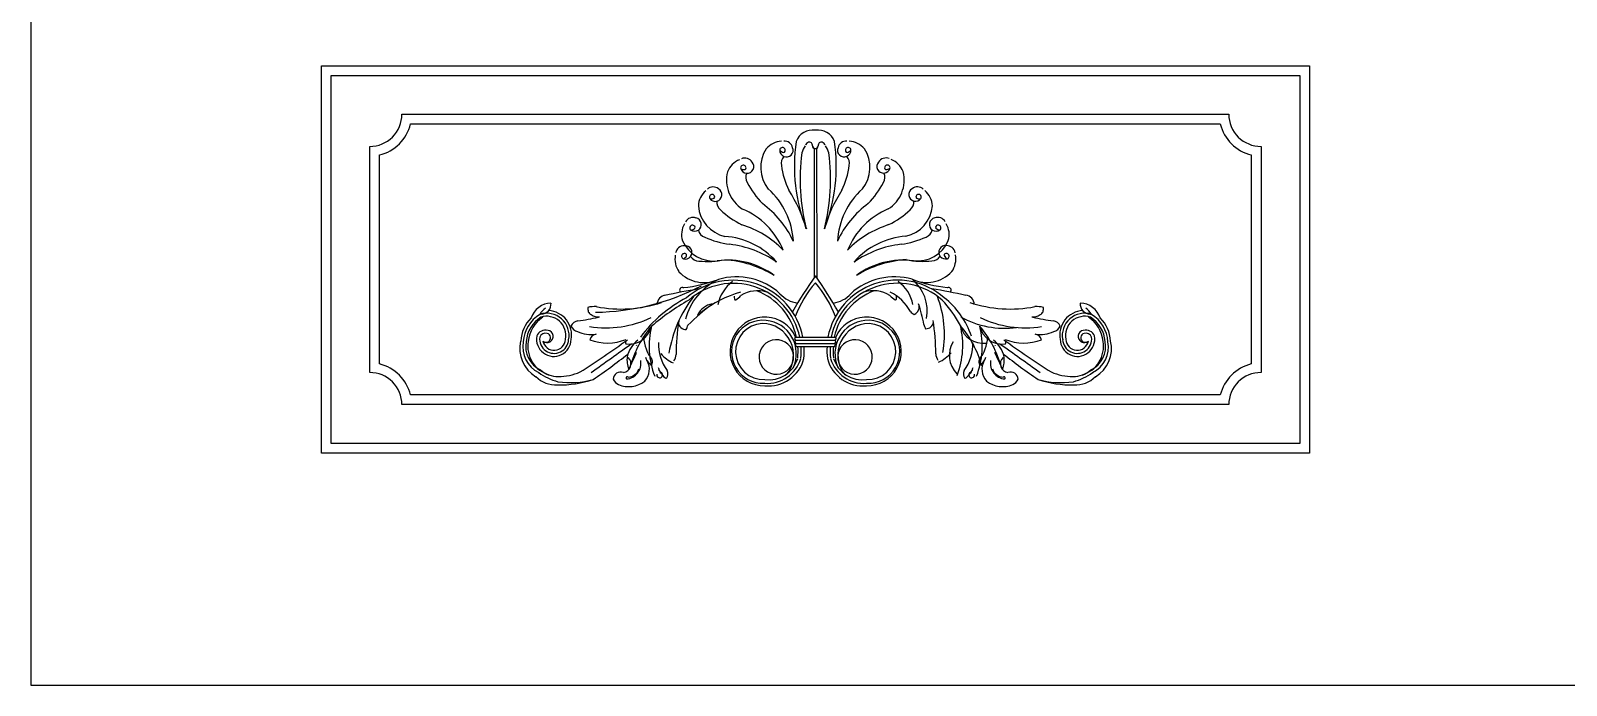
# Model space of a CAD drawing. Extents: x 391 to 4074, y 4249 to 5891.
# Drawn here: x 391 to 1184, y 4249 to 4587 of the extents above; entities that cross this region are included whole.
import ezdxf

# ---------------------------------------------------------------- set-up
doc = ezdxf.new("R2010")
doc.units = 0
doc.header["$LTSCALE"] = 0.85
doc.header["$MEASUREMENT"] = 0
doc.layers.get('0').update_dxf_attribs({"color": 3, "linetype": 'CONTINUOUS'})
for name, color, linetype in [('2', 2, 'CONTINUOUS'), ('3', 3, 'CONTINUOUS'), ('4', 4, 'CONTINUOUS'), ('7', 7, 'CONTINUOUS')]:
    doc.layers.add(name, color=color, linetype=linetype)

msp = doc.modelspace()

# ---------------------------------------------------------------- linework, layer by layer
at = {"color": 3}
for p, q in [((795.59, 4526.23), (795.59, 4459.44)), ((796.93, 4526.24), (796.99, 4459.44)), ((704.02, 4424.62), (703.71, 4424.32)), ((786.08, 4428.77), (806.49, 4428.77)), ((786.28, 4427.16), (806.3, 4427.16)), ((786.47, 4425.55), (806.1, 4425.55)), ((786.67, 4423.94), (805.91, 4423.94)), ((888.84, 4424.62), (889.15, 4424.32))]:
    msp.add_line(p, q, dxfattribs=at)
for centre, radius, start, end in [((794.77, 4526.84), 8.92, 80.43464, 160.23052), ((797.75, 4526.84), 8.92, 19.82211, 99.61799), ((785.67, 4516.42), 17.64, 146.84409, 219.08358), ((779.35, 4518.85), 11.11, 93.04502, 139.455), ((779.3, 4525.28), 1.41, 342.97859, 173.81648), ((781.35, 4525.33), 3.46, 178.31682, 22.22272), ((780.24, 4525.66), 4.42, 12.84404, 93.92707), ((874, 4517.15), 88.54, 171.74791, 201.49448), ((801.19, 4520.94), 12.22, 146.91969, 165.93216), ((793.97, 4526.6), 3.12, 115.13365, 155.82664), ((793.12, 4527.84), 1.66, 350.15795, 106.64875), ((796.2, 4527.59), 1.44, 181.21293, 269.13151), ((796.31, 4527.59), 1.44, 181.26556, 267.8259), ((796.2, 4527.59), 1.44, 272.22673, 358.78707), ((796.31, 4527.59), 1.44, 270.92112, 358.8397), ((799.39, 4527.84), 1.66, 73.40388, 189.89468), ((798.54, 4526.61), 3.12, 24.22599, 64.91898), ((718.49, 4517.08), 88.58, 338.56113, 8.29407), ((791.34, 4520.93), 12.22, 14.12047, 33.13294), ((811.17, 4525.35), 3.46, 157.82991, 1.73581), ((812.28, 4525.67), 4.42, 86.12556, 167.20859), ((813.22, 4525.3), 1.41, 6.23615, 197.07404), ((813.17, 4518.87), 11.11, 40.59763, 87.00761), ((806.85, 4516.43), 17.64, 320.96905, 33.20854), ((761.26, 4510.15), 11.11, 112.04502, 158.455), ((761.04, 4516.93), 3.46, 197.31682, 41.22272), ((759.88, 4516.88), 4.42, 31.84404, 112.92707), ((780.53, 4527.51), 3.36, 218.19065, 258.85413), ((783.44, 4518.65), 4.87, 134.30315, 194.17518), ((779.9, 4524.97), 0.759, 268.7316, 351.93044), ((889.51, 4510.08), 101.13, 172.1426, 194.53431), ((703.02, 4510), 101.13, 345.51832, 7.91004), ((812.62, 4524.99), 0.759, 188.12219, 271.32103), ((809.08, 4518.66), 4.87, 345.87745, 45.74948), ((811.99, 4527.52), 3.36, 281.1985, 321.86198), ((831.49, 4516.97), 3.46, 138.82991, 342.73581), ((832.65, 4516.91), 4.42, 67.12556, 148.20859), ((833.41, 4516.25), 1.41, 347.23615, 178.07404), ((831.28, 4510.19), 11.11, 21.59763, 68.00761), ((768.03, 4509.92), 17.64, 165.84409, 238.08358), ((759.11, 4516.22), 1.41, 1.97859, 192.81648), ((759.55, 4518.73), 3.36, 237.19065, 277.85413), ((759.78, 4516.12), 0.759, 287.7316, 10.93044), ((765.19, 4511.3), 4.87, 153.30315, 213.17518), ((822.85, 4523.85), 44.59, 188.24149, 205.50675), ((769.67, 4523.82), 44.59, 334.54588, 351.81114), ((827.34, 4511.33), 4.87, 326.87745, 26.74948), ((832.75, 4516.16), 0.759, 169.12219, 252.32103), ((832.97, 4518.76), 3.36, 262.1985, 302.86198), ((824.51, 4509.94), 17.64, 301.96905, 14.20854), ((746.98, 4496.04), 11.11, 131.04502, 177.455), ((743.49, 4501.95), 4.42, 50.84404, 131.92707), ((742.98, 4501.07), 1.41, 20.97859, 211.81648), ((744.57, 4502.38), 3.46, 216.31682, 60.22272), ((800.76, 4529.04), 44.59, 207.24149, 224.50675), ((745.81, 4476.18), 39.16, 3.20354, 48.05207), ((721.4, 4465.01), 72.92, 15.67098, 32.92996), ((871.17, 4465.08), 72.92, 147.12267, 164.38165), ((846.75, 4476.23), 39.16, 132.00057, 176.8491), ((791.75, 4529.04), 44.59, 315.54588, 332.81114), ((847.97, 4502.43), 3.46, 119.82991, 323.73581), ((849.05, 4502), 4.42, 48.12556, 129.20859), ((849.56, 4501.12), 1.41, 328.23615, 159.07404), ((845.56, 4496.08), 11.11, 2.59763, 49.00761), ((753.46, 4498.02), 17.64, 184.84409, 257.08358), ((742.58, 4503.59), 3.36, 256.19065, 296.85413), ((743.64, 4501.2), 0.759, 306.7316, 29.93044), ((750.33, 4498.4), 4.87, 172.30315, 232.17518), ((778.19, 4526.76), 44.59, 226.24149, 243.50675), ((743.44, 4458.89), 39.16, 22.20354, 67.05207), ((738.93, 4456.87), 50.75, 25.06029, 53.71699), ((853.65, 4456.93), 50.75, 126.33565, 154.99234), ((849.14, 4458.94), 39.16, 113.00057, 157.8491), ((814.33, 4526.78), 44.59, 296.54588, 313.81114), ((839.08, 4498.06), 17.64, 282.96905, 355.20854), ((842.21, 4498.44), 4.87, 307.87745, 7.74948), ((848.9, 4501.25), 0.759, 150.12219, 233.32103), ((849.96, 4503.64), 3.36, 243.1985, 283.86198), ((738.32, 4481.72), 11.11, 150.04502, 196.455), ((733.1, 4486.17), 4.42, 69.84404, 150.92707), ((732.9, 4485.18), 1.41, 39.97859, 230.81648), ((733.98, 4486.93), 3.46, 235.31682, 79.22272), ((733.49, 4485.52), 0.759, 325.7316, 48.93044), ((743.22, 4438.39), 50.75, 44.06029, 72.71699), ((849.38, 4438.44), 50.75, 107.33565, 135.99234), ((858.58, 4486.99), 3.46, 100.82991, 304.73581), ((859.46, 4486.23), 4.42, 29.12556, 110.20859), ((859.07, 4485.57), 0.759, 131.12219, 214.32103), ((859.65, 4485.24), 1.41, 309.23615, 140.07404), ((854.23, 4481.78), 11.11, 343.59763, 30.00761), ((743.8, 4485.71), 17.64, 203.84409, 276.08358), ((731.7, 4487.43), 3.36, 275.19065, 315.85413), ((740.72, 4485.05), 4.87, 191.30315, 251.17518), ((757.83, 4520.93), 44.59, 245.24149, 262.50675), ((746.82, 4441.77), 39.16, 41.20354, 86.05207), ((845.77, 4441.81), 39.16, 94.00057, 138.8491), ((834.7, 4520.97), 44.59, 277.54588, 294.81114), ((848.75, 4485.75), 17.64, 263.96905, 336.20854), ((851.83, 4485.1), 4.87, 288.87745, 348.74948), ((860.85, 4487.49), 3.36, 224.1985, 264.86198), ((734.91, 4469.04), 11.11, 169.04502, 215.455), ((728.52, 4471.55), 4.42, 88.84404, 169.92707), ((728.66, 4470.54), 1.41, 58.97859, 249.81648), ((729.11, 4472.55), 3.46, 254.31682, 98.22272), ((726.8, 4472.28), 3.36, 294.19065, 334.85413), ((729.1, 4471.05), 0.759, 344.7316, 67.93044), ((736.1, 4472.96), 4.87, 210.30315, 270.17518), ((745.61, 4423.04), 54.07, 55.44171, 83.20177), ((847, 4423.08), 54.07, 96.85086, 124.61093), ((856.47, 4473.02), 4.87, 269.87745, 329.74948), ((863.46, 4472.61), 3.46, 81.82991, 285.73581), ((863.46, 4471.11), 0.759, 112.12219, 195.32103), ((865.77, 4472.34), 3.36, 205.1985, 245.86198), ((863.91, 4470.61), 1.41, 290.23615, 121.07404), ((864.04, 4471.61), 4.42, 10.12556, 91.20859), ((857.66, 4469.1), 11.11, 324.59763, 11.00761), ((738.8, 4474.59), 17.64, 222.84409, 295.08358), ((740.59, 4512.46), 44.59, 264.24149, 281.50675), ((751.12, 4428.23), 40.3, 53.56616, 97.76278), ((745.29, 4411.16), 57.76, 58.98239, 85.83593), ((847.34, 4411.21), 57.76, 94.2167, 121.07024), ((841.49, 4428.28), 40.3, 82.28985, 126.48647), ((851.94, 4512.51), 44.59, 258.54588, 275.81114), ((853.77, 4474.64), 17.64, 244.96905, 317.20854), ((853.77, 4474.64), 17.64, 244.96905, 317.20854), ((681.56, 4563), 121.35, 270.59954, 297.42551), ((727.48, 4453.11), 1.27, 54.57086, 229.64454), ((721.62, 4522.81), 68.76, 275.49611, 291.0059), ((760.19, 4429.7), 32.09, 115.70346, 164.90773), ((753.97, 4421.56), 36.61, 11.36315, 131.25669), ((753.97, 4421.56), 35, 11.89318, 131.25899), ((764.66, 4442.02), 19.01, 125.70516, 169.31743), ((755.5, 4426.41), 33.5, 47.76485, 105.97666), ((990.84, 4323.34), 238, 144.8267, 150.13481), ((839.62, 4419.18), 57.39, 139.02218, 159.32814), ((601.74, 4323.34), 238, 29.86519, 35.1733), ((752.96, 4419.18), 57.39, 20.67186, 40.97782), ((838.64, 4421.59), 36.61, 48.79594, 168.69892), ((838.64, 4421.59), 35, 48.79364, 168.17187), ((837.11, 4426.44), 33.5, 74.07597, 132.28779), ((837.11, 4426.44), 33.5, 74.07597, 132.28779), ((827.94, 4442.05), 19.01, 10.7352, 54.34747), ((832.65, 4442.28), 21.33, 349.57346, 50.17155), ((870.9, 4522.88), 68.76, 249.04673, 264.55652), ((865.11, 4453.17), 1.27, 310.40809, 125.48177), ((660.16, 4435.19), 11.17, 91.7054, 161.85875), ((654.68, 4445.87), 5.18, 269.7796, 5.41817), ((695.98, 4509.24), 65.94, 258.84883, 288.50591), ((761.35, 4387.99), 68.74, 117.29279, 143.55625), ((793.41, 4338.34), 126.11, 119.71707, 130.3826), ((719.62, 4445.44), 5.05, 98.42879, 177.55649), ((773.98, 4210.98), 245.6, 98.86147, 103.03224), ((784.7, 4410.18), 64.81, 142.44678, 170.82328), ((774, 4395.29), 59.01, 106.09517, 128.20393), ((757.37, 4449.57), 3.02, 171.70499, 198.92086), ((754.98, 4448.48), 0.485, 166.62246, 290.11158), ((748.27, 4459.35), 13.25, 301.29414, 316.43485), ((766.49, 4436.73), 16.01, 72.6912, 122.60384), ((753.97, 4421.56), 33.39, 12.47549, 69.00044), ((789.05, 4460.91), 14.69, 221.31645, 262.33012), ((789.05, 4460.91), 14.69, 221.31645, 262.33012), ((803.53, 4460.91), 14.69, 277.65682, 318.73618), ((803.53, 4460.91), 14.69, 277.65682, 318.73618), ((838.64, 4421.59), 33.39, 111.0522, 167.59284), ((826.11, 4436.76), 16.01, 57.44879, 107.36144), ((844.31, 4459.39), 13.25, 223.61778, 238.75849), ((824.06, 4430.34), 24.26, 28.77203, 63.33206), ((837.61, 4448.52), 0.485, 249.94105, 13.43018), ((835.22, 4449.61), 3.02, 341.13177, 8.34764), ((818.83, 4211), 245.6, 77.0204, 81.19116), ((808.81, 4430.18), 54.12, 350.12174, 21.18953), ((817.97, 4406.58), 60.18, 27.95468, 43.40021), ((836.74, 4415.93), 42.19, 18.35664, 51.92747), ((873.23, 4445.44), 5.05, 2.44351, 81.57121), ((896.88, 4509.24), 65.94, 251.49409, 281.15117), ((938.18, 4445.87), 5.18, 174.58183, 270.2204), ((932.7, 4435.19), 11.17, 18.14125, 88.2946), ((662.95, 4425.45), 18.82, 135.38231, 175.9872), ((663.47, 4425.23), 17.96, 121.69048, 176.23516), ((663.92, 4424.91), 17.02, 123.50608, 174.37175), ((664.98, 4424.91), 17.02, 123.50608, 174.37175), ((663.31, 4434.92), 10.83, 125.20726, 148.91082), ((657.68, 4429.63), 11.48, 348.73466, 108.51926), ((657.53, 4429.57), 10, 348.8695, 107.51408), ((657.86, 4429.89), 12.61, 349.17275, 86.67431), ((647.5, 4617.34), 182.08, 278.27339, 281.66218), ((685.21, 4443.56), 6.36, 174.85828, 194.97822), ((682.59, 4428.38), 16.18, 87.73255, 103.25892), ((681.46, 4442.82), 2.56, 200.73545, 249.30898), ((688.16, 4488.37), 54.76, 261.19755, 295.29111), ((684.08, 4444.97), 5.75, 232.18332, 277.08042), ((862.96, 4296.42), 191.68, 128.74077, 133.71399), ((744.66, 4435.98), 10.08, 99.40009, 155.47422), ((733.93, 4444.38), 4.49, 290.25941, 322.70821), ((769.95, 4421.35), 17.72, 85.97042, 270.5676), ((770.52, 4422.19), 16.85, 22.92447, 87.70735), ((822.34, 4422.19), 16.85, 92.29265, 157.07553), ((822.91, 4421.35), 17.72, 269.4324, 94.02958), ((848.89, 4444.74), 4.49, 217.34442, 249.79322), ((845.62, 4444.42), 4.26, 293.87091, 21.40367), ((770, 4419.74), 83.79, 10.72194, 18.24467), ((893.82, 4479.44), 46.09, 240.71874, 277.90704), ((904.7, 4488.37), 54.76, 244.70889, 278.80245), ((908.78, 4444.97), 5.75, 262.91958, 307.81668), ((945.35, 4617.34), 182.08, 258.33782, 261.72661), ((910.27, 4428.38), 16.18, 76.74108, 92.26745), ((911.4, 4442.82), 2.56, 290.69102, 339.26455), ((907.65, 4443.56), 6.36, 345.02178, 5.14172), ((935, 4429.89), 12.61, 93.32569, 190.82725), ((935.18, 4429.63), 11.48, 71.48074, 191.26534), ((935.33, 4429.57), 10, 72.48592, 191.1305), ((929.55, 4434.92), 10.83, 31.08918, 54.79274), ((927.88, 4424.91), 17.02, 5.62825, 56.49392), ((928.94, 4424.91), 17.02, 5.62825, 56.49392), ((929.39, 4425.23), 17.96, 3.76484, 58.30952), ((929.91, 4425.45), 18.82, 4.0128, 44.61769), ((657.01, 4427.6), 4.84, 74.4987, 158.60115), ((657.01, 4427.6), 3.23, 74.4987, 158.60115), ((657.75, 4429.13), 3.18, 229.34233, 79.92955), ((657.25, 4428.45), 2.35, 227.84819, 74.4987), ((674.62, 4432.2), 5.04, 100.42713, 152.62353), ((674.7, 4436.41), 4.93, 202.5286, 256.56316), ((680.59, 4447.89), 17.73, 246.62588, 277.65242), ((700.09, 4437.15), 11.94, 261.89519, 346.71406), ((751.8, 4399.78), 52.92, 139.2989, 164.92147), ((753.89, 4424.18), 43.41, 166.37223, 200.97541), ((824.84, 4420.41), 100.43, 170.46845, 180.37264), ((729.43, 4436.63), 3.87, 184.41132, 273.51728), ((723.89, 4436.21), 6.72, 329.20341, 349.33069), ((769.31, 4421.21), 16.3, 84.17487, 272.83906), ((769.61, 4421.35), 14.49, 92.99741, 272.01458), ((768.81, 4419.63), 16.19, 320.69541, 89.85408), ((769.12, 4420.18), 17.35, 335.88362, 83.88865), ((823.74, 4420.18), 17.35, 96.11135, 204.11638), ((823.74, 4420.18), 17.35, 96.11135, 204.11638), ((824.05, 4419.63), 16.19, 90.14592, 219.30459), ((824.05, 4419.63), 16.19, 90.14592, 219.30459), ((823.54, 4421.21), 16.3, 267.16094, 95.82513), ((823.25, 4421.35), 14.49, 267.98542, 87.00259), ((858.94, 4436.58), 6.72, 190.72194, 210.84922), ((853.4, 4437), 3.87, 266.53535, 355.64131), ((758.01, 4420.69), 100.43, 359.67999, 9.58418), ((828.95, 4424.52), 43.41, 339.07723, 13.6804), ((882.74, 4437.54), 11.94, 193.33857, 278.15744), ((831.07, 4400.13), 52.92, 15.13116, 40.75374), ((838.97, 4424.18), 43.41, 339.02459, 13.62777), ((892.77, 4437.15), 11.94, 193.28594, 278.10481), ((841.06, 4399.78), 52.92, 15.07853, 40.7011), ((912.27, 4447.89), 17.73, 262.34758, 293.37412), ((918.24, 4432.2), 5.04, 27.37647, 79.57287), ((918.16, 4436.41), 4.93, 283.43684, 337.4714), ((935.11, 4429.13), 3.18, 100.07045, 310.65767), ((935.61, 4428.45), 2.35, 105.5013, 312.15181), ((935.85, 4427.6), 4.84, 21.39885, 105.5013), ((935.85, 4427.6), 3.23, 21.39885, 105.5013), ((660.47, 4422.82), 16.77, 166.39939, 239.66315), ((659.91, 4423.63), 14.63, 169.0739, 243.97973), ((660.56, 4424.12), 13.8, 169.70104, 244.28529), ((663.36, 4424.06), 15.53, 170.64634, 253.38204), ((661.3, 4427.75), 8.94, 169.55636, 359.53377), ((661.45, 4427.88), 7.5, 173.06098, 357.45689), ((661.45, 4427.88), 5.89, 191.3975, 356.66219), ((460.4, 4750.68), 401.91, 302.2515, 306.45907), ((683.66, 4426.37), 3.97, 96.89405, 164.2705), ((689.05, 4451.46), 25.72, 249.00085, 291.76475), ((3110.93, 1034.3), 4159.85, 125.39571, 125.75047), ((700.41, 4426.01), 2.12, 149.07934, 198.70262), ((712.89, 4415.96), 13.94, 126.11886, 168.77823), ((730.13, 4430.72), 22.69, 184.86105, 216.53282), ((739.53, 4425.36), 24.18, 178.38291, 215.10092), ((776.14, 4418.48), 8.93, 284.38003, 284.01253), ((786.34, 4427.98), 0.826, 108.06693, 274.06951), ((786.57, 4426.37), 0.826, 108.06693, 274.06951), ((786.73, 4424.76), 0.826, 108.06693, 274.06951), ((753.97, 4421.56), 33.39, 353.95706, 4.09488), ((753.97, 4421.56), 35, 353.95706, 3.90627), ((753.97, 4421.56), 36.61, 353.95706, 3.73428), ((838.88, 4421.56), 36.61, 176.26572, 186.04294), ((838.88, 4421.56), 35, 176.09373, 186.04294), ((838.88, 4421.56), 33.39, 175.90512, 186.04294), ((805.85, 4424.76), 0.826, 265.93049, 71.93307), ((806, 4426.37), 0.826, 265.93049, 71.93307), ((806.24, 4427.98), 0.826, 265.93049, 71.93307), ((816.72, 4418.48), 8.93, 255.98747, 255.61997), ((816.72, 4418.48), 8.93, 255.98747, 255.61997), ((878.67, 4419.31), 13.26, 147.59452, 225.44592), ((853.33, 4425.36), 24.18, 324.89908, 1.61709), ((862.73, 4430.72), 22.69, 323.46718, 355.13895), ((879.97, 4415.96), 13.94, 11.22177, 53.88114), ((-1518.07, 1034.3), 4159.85, 54.24953, 54.60429), ((1132.46, 4750.68), 401.91, 233.54093, 237.7485), ((903.8, 4451.46), 25.72, 248.23525, 290.99915), ((892.45, 4426.01), 2.12, 341.29738, 30.92066), ((909.2, 4426.37), 3.97, 15.7295, 83.10595), ((931.56, 4427.75), 8.94, 180.46623, 10.44364), ((931.41, 4427.88), 7.5, 182.54311, 6.93902), ((931.41, 4427.88), 5.89, 183.33781, 348.6025), ((929.5, 4424.06), 15.53, 286.61796, 9.35366), ((932.3, 4424.12), 13.8, 295.71471, 10.29896), ((932.95, 4423.63), 14.63, 296.02027, 10.9261), ((932.39, 4422.82), 16.77, 300.33685, 13.60061), ((523.33, 4639.96), 281.73, 304.17621, 308.68459), ((696.63, 4414.96), 4.48, 277.19649, 47.41133), ((698.29, 4415.14), 7.96, 273.73626, 10.67842), ((710.43, 4416.72), 11.38, 170.09935, 203.43848), ((629.08, 4450.26), 80.48, 331.76348, 338.6555), ((701.75, 4412.19), 8.88, 316.44569, 30.24645), ((691.22, 4410.35), 19.26, 18.03981, 24.26388), ((718.91, 4422.93), 11.37, 207.50404, 228.84813), ((709.39, 4415.99), 2.79, 324.49789, 25.96545), ((731.84, 4434.08), 20.65, 222.00022, 244.50689), ((719.11, 4419.72), 5.3, 322.12765, 0.37264), ((772.04, 4422.56), 18.98, 264.20926, 345.16742), ((772.29, 4422.27), 15.56, 261.98751, 342.88129), ((771.55, 4422.87), 17.99, 265.44818, 343.20525), ((820.82, 4422.56), 18.98, 194.83258, 275.79074), ((821.31, 4422.87), 17.99, 196.79475, 274.55182), ((820.57, 4422.27), 15.56, 197.11871, 278.01249), ((863.74, 4420.1), 5.3, 179.67999, 217.92498), ((850.99, 4434.45), 20.65, 295.54575, 318.05241), ((883.47, 4415.99), 2.79, 154.03455, 215.50211), ((873.95, 4422.93), 11.37, 311.15187, 332.49596), ((891.11, 4412.19), 8.88, 149.75355, 223.55431), ((901.63, 4410.35), 19.26, 155.73612, 161.96019), ((894.57, 4415.14), 7.96, 169.32158, 266.26374), ((963.78, 4450.26), 80.48, 201.3445, 208.23652), ((896.23, 4414.96), 4.48, 132.58867, 262.80351), ((882.43, 4416.72), 11.38, 336.56152, 9.90065), ((1069.53, 4639.96), 281.73, 231.31541, 235.82379), ((662.41, 4418.87), 14.8, 225.2963, 273.01256), ((672.31, 4429.52), 27.19, 225.42273, 225.4365), ((673.57, 4439.38), 35.18, 235.20346, 253.22594), ((663.49, 4422.22), 13.82, 228.89099, 270.14545), ((664.23, 4459.31), 55.23, 268.92249, 288.32188), ((669.64, 4450.19), 44.93, 262.04323, 285.42931), ((663.8, 4435.32), 26.92, 269.42429, 294.28707), ((695.84, 4406.79), 3.96, 70.02594, 177.07356), ((696.97, 4409.43), 5.64, 205.62327, 246.08385), ((699.19, 4407.7), 0.628, 46.901, 233.62049), ((699.44, 4414.21), 6.05, 271.65132, 343.20215), ((715.89, 4409.24), 1.48, 166.78096, 77.55094), ((690.22, 4401.66), 27.51, 18.03981, 24.26388), ((729.76, 4419.63), 16.24, 207.50404, 228.84813), ((716.17, 4409.71), 3.98, 324.49789, 25.96545), ((876.69, 4409.71), 3.98, 154.03455, 215.50211), ((863.1, 4419.63), 16.24, 311.15187, 332.49596), ((876.97, 4409.24), 1.48, 102.44906, 13.21904), ((902.64, 4401.66), 27.51, 155.73612, 161.96019), ((893.42, 4414.21), 6.05, 196.79785, 268.34868), ((893.67, 4407.7), 0.628, 306.37951, 133.099), ((897.02, 4406.79), 3.96, 2.92644, 109.97406), ((895.89, 4409.43), 5.64, 293.91615, 334.37673), ((923.22, 4450.19), 44.93, 254.57069, 277.95677), ((928.63, 4459.31), 55.23, 251.67812, 271.07751), ((929.06, 4435.32), 26.92, 245.71293, 270.57571), ((929.36, 4422.22), 13.82, 269.85455, 311.10901), ((919.29, 4439.38), 35.18, 286.77406, 304.79654), ((930.45, 4418.87), 14.8, 266.98744, 314.7037), ((920.55, 4429.52), 27.19, 314.5635, 314.57727), ((699.92, 4416.52), 13.32, 246.86394, 308.37103), ((892.94, 4416.52), 13.32, 231.62897, 293.13606)]:
    msp.add_arc(centre, radius, start, end, dxfattribs=at)
at = {"layer": '2'}
msp.add_lwpolyline([(391.29, 4248.89), (1495.26, 4248.89), (1495.26, 4248.89), (1495.26, 4298.89), (2971.71, 4298.89), (2971.71, 4298.89), (2971.71, 4248.89), (2971.71, 4248.89), (4074.24, 4248.89)], dxfattribs=at)
at = {"layer": '3'}
msp.add_lwpolyline([(546.29, 4563.89), (1046.29, 4563.89), (1046.29, 4373.89), (546.29, 4373.89)], close=True, dxfattribs=at)
for points in [[(582.89, 4393.89, 0.414214), (566.29, 4410.49), (566.29, 4527.29, 0.414214), (582.89, 4543.89), (1009.69, 4543.89, 0.414214), (1026.29, 4527.29), (1026.29, 4410.49, 0.414214), (1009.69, 4393.89)], [(587.3, 4398.89, 0.283121), (571.29, 4414.9), (571.29, 4522.88, 0.283121), (587.3, 4538.89), (1005.28, 4538.89, 0.283121), (1021.29, 4522.88), (1021.29, 4414.9, 0.283121), (1005.28, 4398.89)]]:
    msp.add_lwpolyline(points, format="xyb", close=True, dxfattribs=at)
at = {"layer": '4'}
msp.add_line((391.29, 4848.37), (391.29, 4248.89), dxfattribs=at)
at = {"layer": '7'}
msp.add_lwpolyline([(541.29, 4568.89), (1051.29, 4568.89), (1051.29, 4368.89), (541.29, 4368.89)], close=True, dxfattribs=at)

doc.saveas('drawing.dxf')
